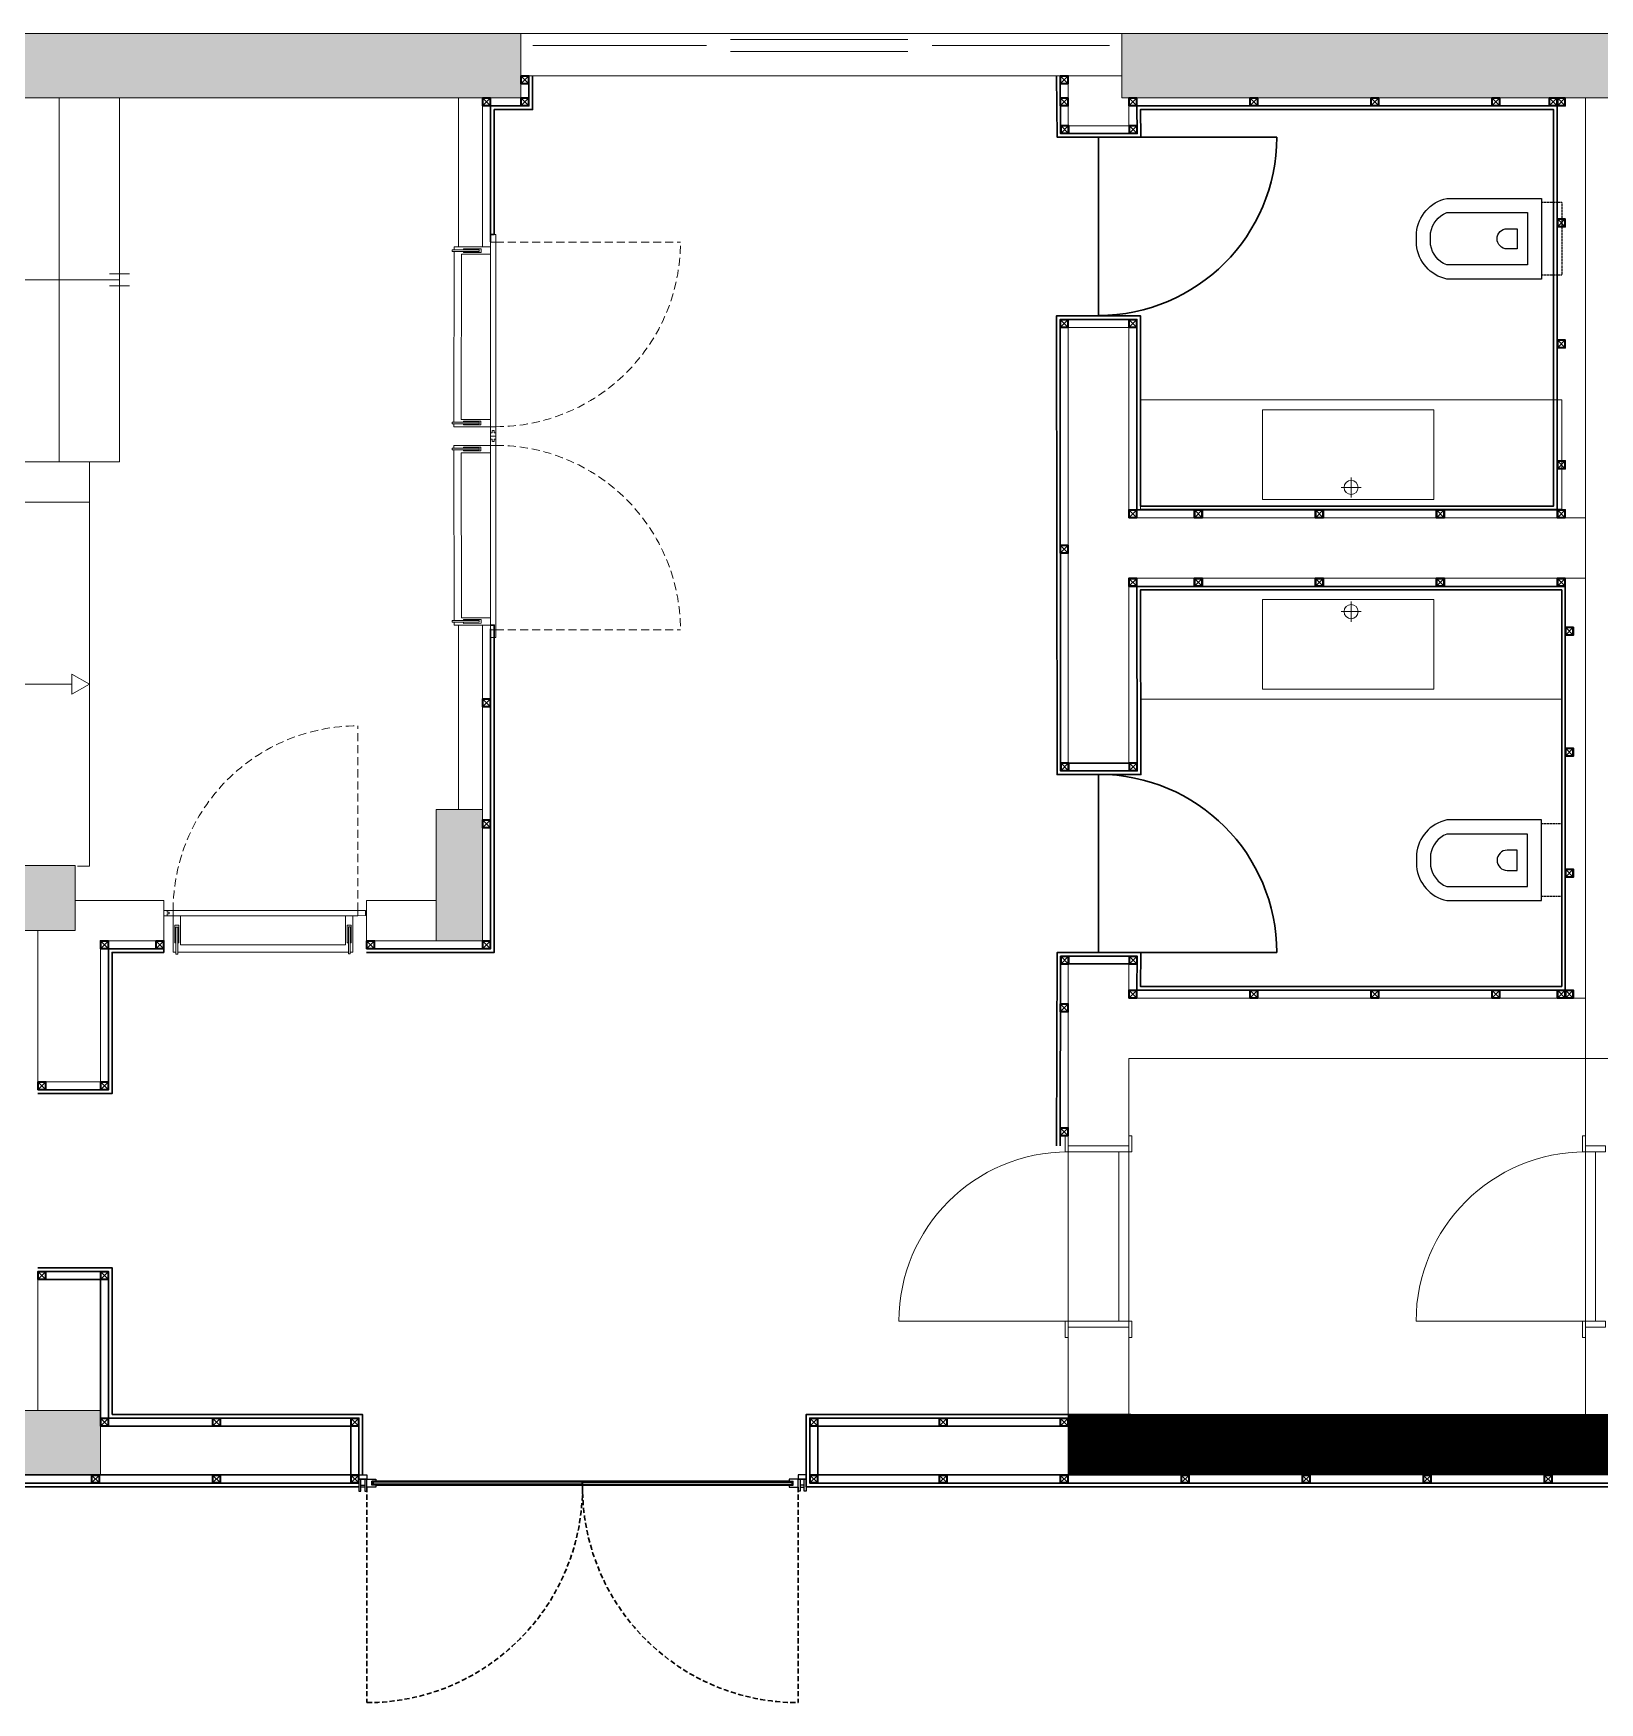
# Model space of a CAD drawing. Header units: inches. Extents: x -51836 to -42603, y 323 to 5499.
# Drawn here: x -49199 to -48422, y 2803 to 3631 of the extents above; entities that cross this region are included whole.
import ezdxf

# ---------------------------------------------------------------- set-up
doc = ezdxf.new("R2010")
doc.units = ezdxf.units.IN
doc.header["$MEASUREMENT"] = 0
doc.linetypes.add('DASHED', pattern=[0.75, 0.5, -0.25])
doc.linetypes.add('HIDDEN20', pattern=[6, 4, -2])
for name, color, linetype, lineweight in [('A-CAM', 2, 'Continuous', 20), ('A-IZ', 60, 'HIDDEN20', 18), ('CB-ESK-MU-PLAN-06-0507$0$CB-CEN-MU-PLAN-06-2305$0$pen', 4, 'Continuous', 9), ('CB-ESK-MU-PLAN-06-0507$0$CB-CEN-MU-PLAN-06-2305$0$PROFIL', 8, 'Continuous', 5), ('G3', 7, 'Continuous', 30)]:
    doc.layers.add(name, color=color, linetype=linetype, lineweight=lineweight)

# ---------------------------------------------------------------- blocks, each defined once
blk = doc.blocks.new('OOOIOPOI')
at = {"layer": 'A-IZ'}
blk.add_line((-20.73, -3.42), (-112.29, -3.43), dxfattribs=at)
blk.add_arc((-20.73, -3.42), 91.56, 89.99119, 180.00106, dxfattribs=at)
at = {"layer": 'CB-ESK-MU-PLAN-06-0507$0$CB-CEN-MU-PLAN-06-2305$0$pen'}
for p, q in [((-20.73, -3.42), (-20.77, 88.14)), ((-18.14, -3.42), (-18.14, 88.4))]:
    blk.add_line(p, q, dxfattribs=at)
at = {"layer": 'CB-ESK-MU-PLAN-06-0507$0$CB-CEN-MU-PLAN-06-2305$0$PROFIL'}
for p, q in [((-19.87, 91.13), (-20.73, 91.13)), ((-19.87, 91.13), (-19.87, 90.09)), ((-18.14, 91.13), (-19, 91.13)), ((-19, 90.09), (-19, 91.13)), ((-19.03, 90.09), (-19.9, 90.09)), ((-18.14, 88.14), (0.02, 88.14)), ((-18.14, 84.51), (-3.62, 84.51)), ((-13.39, 87.28), (-4.74, 87.28)), ((-13.39, 87.28), (-13.39, 85.38)), ((-13.39, 85.38), (-4.74, 85.38)), ((-12.52, 86.76), (0.88, 86.76)), ((-12.52, 86.76), (-12.52, 85.9)), ((-12.52, 85.9), (0.88, 85.89)), ((-4.74, 87.28), (-4.74, 86.76)), ((-4.74, 85.89), (-4.74, 85.38)), ((-3.63, 2.63), (-3.62, 84.51)), ((-0.02, 1.25), (0, 85.89)), ((0, 86.76), (0, 88.14)), ((0, 88.14), (0, 86.76)), ((0.86, 86.76), (0.86, 85.89)), ((-18.16, 2.64), (-3.63, 2.63)), ((-13.4, 1.77), (-4.75, 1.77)), ((-13.4, -0.13), (-13.4, 1.77)), ((-12.54, 0.39), (-12.54, 1.25)), ((-12.54, 1.25), (0.87, 1.25)), ((-12.54, 0.39), (0.87, 0.38)), ((-4.75, 1.25), (-4.75, 1.77)), ((-4.75, -0.13), (-4.75, 0.38)), ((0, -1), (0, 0.38)), ((0.87, 0.38), (0.87, 1.25)), ((-18.14, -3.42), (-20.73, -3.42)), ((-18.14, -7.23), (-20.73, -7.23)), ((-18.14, -7.23), (-20.73, -7.23)), ((-18.16, -1), (0, -1)), ((-13.4, -0.13), (-4.75, -0.13))]:
    blk.add_line(p, q, dxfattribs=at)
for points in [[(-18.14, 88.14), (-18.14, 92.77), (-20.76, 92.77), (-20.73, 88.14)], [(-18.14, -7.23), (-18.14, -3.42), (-20.73, -3.42), (-20.73, -7.23)]]:
    blk.add_lwpolyline(points, close=True, dxfattribs=at)
blk = doc.blocks.new('4. kat')
at = {"layer": 'A-CAM', "linetype": 'Continuous', "lineweight": 20}
h = blk.add_hatch(color=7, dxfattribs=at)
h.dxf.hatch_style = 1
h.paths.add_polyline_path([(-54085.49, 19751.21), (-54085.49, 19711.21), (-54123.49, 19711.21), (-54123.49, 19792.21), (-53975.49, 19792.21), (-53975.49, 19751.21)])
h.paths.add_polyline_path([(-54123.49, 19347.23), (-54123.49, 19379.56), (-53595.5, 19379.56), (-53595.5, 19347.23)])
h.paths.add_polyline_path([(-54123.49, 19077.21), (-54123.49, 19109.21), (-53582.99, 19109.21), (-53582.99, 19077.21)])
h.paths.add_polyline_path([(-53076.49, 19760.21), (-53076.49, 19771.21), (-53076.49, 19792.21), (-52652.49, 19792.21), (-52652.49, 19712.21), (-52691.49, 19712.21), (-52691.49, 19760.21), (-52826.49, 19760.21)])
h.paths.add_polyline_path([(-53416.49, 19342.21), (-53416.49, 19407.21), (-53393.49, 19407.21), (-53393.49, 19342.21)])
h = blk.add_hatch(color=7, dxfattribs=at)
h.dxf.hatch_style = 1
h.paths.add_polyline_path([(-53720.49, 19760.21), (-53720.49, 19792.21), (-53374.49, 19792.21), (-53374.49, 19760.21)])
at = {"layer": 'G3'}
h = blk.add_hatch(dxfattribs=at)
h.set_pattern_fill('ANSI31', color=256)
h.paths.add_polyline_path([(-52659.49, 19293.21), (-52691.49, 19293.21), (-52691.49, 19107.21), (-52846.49, 19107.21), (-53102.99, 19107.21), (-53102.99, 19077.21), (-52659.49, 19077.21)])
at = {"layer": 'A-CAM', "color": 7, "linetype": 'Continuous', "lineweight": 20}
for p, q in [((-53720.49, 19792.21), (-53374.49, 19792.21)), ((-53374.49, 19771.21), (-53374.49, 19792.21)), ((-53076.49, 19792.21), (-53374.49, 19792.21)), ((-53368.49, 19792.21), (-53282.49, 19792.21)), ((-53270.49, 19789.21), (-53182.49, 19789.21)), ((-53170.49, 19792.21), (-53082.49, 19792.21)), ((-53076.49, 19792.21), (-52652.49, 19792.21)), ((-53076.49, 19760.21), (-53076.49, 19792.21)), ((-53282.49, 19786.21), (-53368.49, 19786.21)), ((-53182.49, 19783.21), (-53270.49, 19783.21)), ((-53082.49, 19786.21), (-53170.49, 19786.21)), ((-53076.49, 19771.21), (-53374.49, 19771.21)), ((-53374.49, 19771.21), (-53374.49, 19760.21)), ((-53102.99, 19746.33), (-53102.99, 19771.21)), ((-53076.49, 19760.21), (-53076.49, 19771.21)), ((-53720.49, 19760.21), (-53374.49, 19760.21)), ((-53603.49, 19760.21), (-53603.49, 19579.71)), ((-53573.49, 19760.21), (-53573.49, 19579.71)), ((-53405.49, 19686.28), (-53405.49, 19760.21)), ((-53393.49, 19686.28), (-53393.49, 19760.21)), ((-52826.49, 19760.21), (-53076.49, 19760.21)), ((-53072.99, 19746.33), (-53072.99, 19760.21)), ((-52846.49, 19760.21), (-52846.49, 19283.71)), ((-53102.99, 19746.33), (-53102.99, 19747.08)), ((-53102.99, 19746.33), (-53102.99, 19747.08)), ((-53072.99, 19746.33), (-53102.99, 19746.33)), ((-53072.99, 19747.08), (-53072.99, 19746.33)), ((-53393.49, 19686.28), (-53405.49, 19686.28)), ((-53578.49, 19672.96), (-53568.49, 19672.96)), ((-53573.49, 19669.96), (-54019.49, 19669.96)), ((-53578.49, 19666.96), (-53568.49, 19666.96)), ((-53102.99, 19430.18), (-53102.99, 19646.33)), ((-53102.99, 19646.33), (-53072.99, 19646.33)), ((-53072.99, 19551.96), (-53072.99, 19646.33)), ((-53573.49, 19579.71), (-53933.49, 19579.71)), ((-53588.49, 19579.71), (-53588.49, 19379.21)), ((-53588.49, 19559.71), (-53948.49, 19559.71)), ((-52846.49, 19551.96), (-53072.99, 19551.96)), ((-52846.49, 19521.96), (-53072.99, 19521.96)), ((-53072.99, 19430.18), (-53072.99, 19521.96)), ((-53393.49, 19498.74), (-53405.49, 19498.74)), ((-53405.49, 19498.74), (-53405.49, 19407.21)), ((-53393.49, 19498.74), (-53393.49, 19407.21)), ((-53588.49, 19469.46), (-53597.15, 19474.46)), ((-53597.15, 19464.46), (-53597.15, 19474.46)), ((-54019.49, 19469.46), (-53597.15, 19469.46)), ((-53588.49, 19469.46), (-53597.15, 19464.46)), ((-53416.49, 19342.21), (-53416.49, 19407.21)), ((-53416.49, 19407.21), (-53393.49, 19407.21)), ((-53393.49, 19342.21), (-53393.49, 19407.21)), ((-54123.49, 19379.56), (-53595.5, 19379.56)), ((-53595.5, 19379.56), (-53595.5, 19347.23)), ((-53588.49, 19379.21), (-53594.38, 19379.21)), ((-53551.49, 19362.21), (-53595.49, 19362.21)), ((-53551.49, 19342.21), (-53551.49, 19362.21)), ((-53416.49, 19362.21), (-53450.99, 19362.21)), ((-53450.99, 19342.21), (-53450.99, 19362.21)), ((-53595.5, 19347.23), (-54123.49, 19347.23)), ((-53613.99, 19272.21), (-53613.99, 19347.21)), ((-53582.99, 19272.21), (-53582.99, 19342.21)), ((-53582.99, 19342.21), (-53551.49, 19342.21)), ((-53450.99, 19342.21), (-53416.49, 19342.21)), ((-53416.49, 19342.21), (-53393.49, 19342.21)), ((-53102.99, 19240.46), (-53102.99, 19330.68)), ((-53102.99, 19325.68), (-53102.99, 19330.68)), ((-53102.99, 19325.68), (-53102.99, 19330.68)), ((-53102.99, 19330.68), (-53102.99, 19330.68)), ((-53102.99, 19325.68), (-53102.99, 19325.68)), ((-53072.99, 19313.71), (-53072.99, 19330.68)), ((-53072.99, 19325.68), (-53072.99, 19330.68)), ((-53102.99, 19156.21), (-53102.99, 19313.71)), ((-52846.49, 19313.71), (-53072.99, 19313.71)), ((-52846.49, 19283.71), (-53072.99, 19283.71)), ((-53072.99, 19156.21), (-53072.99, 19283.71)), ((-52846.49, 19283.71), (-52826.49, 19283.71)), ((-52846.49, 19240.46), (-52846.49, 19283.71)), ((-53582.99, 19272.21), (-53613.99, 19272.21)), ((-53102.99, 19153.46), (-53102.99, 19237.46)), ((-53077.99, 19153.46), (-53077.99, 19237.46)), ((-52846.49, 19153.46), (-52846.49, 19237.46)), ((-52841.49, 19153.46), (-52841.49, 19237.46)), ((-53582.99, 19174.21), (-53613.99, 19174.21)), ((-53613.99, 19174.21), (-53613.99, 19109.21)), ((-53582.99, 19077.21), (-53582.99, 19174.21)), ((-53102.99, 19153.46), (-53186.99, 19153.46)), ((-53102.99, 19107.21), (-53102.99, 19156.21)), ((-53102.99, 19153.46), (-53102.99, 19145.46)), ((-53072.99, 19107.21), (-53072.99, 19156.21)), ((-52846.49, 19153.46), (-52930.49, 19153.46)), ((-52846.49, 19153.46), (-52846.49, 19145.46)), ((-52846.49, 19107.21), (-52846.49, 19150.46)), ((-54123.49, 19109.21), (-53582.99, 19109.21)), ((-53582.99, 19109.21), (-53582.99, 19077.21)), ((-52846.49, 19107.21), (-53102.99, 19107.21)), ((-53102.99, 19107.21), (-53102.99, 19077.21)), ((-52691.49, 19107.21), (-52846.49, 19107.21)), ((-54123.49, 19077.21), (-53582.99, 19077.21))]:
    blk.add_line(p, q, dxfattribs=at)
for points in [[(-53405.49, 19686.28), (-53393.49, 19686.28), (-53393.49, 19760.21), (-53405.49, 19760.21)], [(-53405.49, 19498.74), (-53393.49, 19498.74), (-53393.49, 19407.21), (-53405.49, 19407.21)], [(-53104.49, 19245.46), (-53104.49, 19237.46), (-53102.99, 19237.46), (-53102.99, 19245.46)], [(-53102.99, 19240.46), (-53102.99, 19237.46), (-53072.99, 19237.46), (-53072.99, 19240.46)], [(-53072.99, 19245.46), (-53072.99, 19237.46), (-53071.49, 19237.46), (-53071.49, 19245.46)], [(-52847.99, 19245.46), (-52847.99, 19237.46), (-52846.49, 19237.46), (-52846.49, 19245.46)], [(-52846.49, 19240.46), (-52846.49, 19237.46), (-52836.49, 19237.46), (-52836.49, 19240.46)], [(-53104.49, 19145.46), (-53104.49, 19153.46), (-53102.99, 19153.46), (-53102.99, 19145.46)], [(-53102.99, 19153.46), (-53102.99, 19150.46), (-53072.99, 19150.46), (-53072.99, 19153.46)], [(-53102.99, 19150.46), (-53102.99, 19153.46), (-53072.99, 19153.46), (-53072.99, 19150.46)], [(-53072.99, 19145.46), (-53072.99, 19153.46), (-53071.49, 19153.46), (-53071.49, 19145.46)], [(-52847.99, 19145.46), (-52847.99, 19153.46), (-52846.49, 19153.46), (-52846.49, 19145.46)], [(-52846.49, 19153.46), (-52846.49, 19150.46), (-52836.49, 19150.46), (-52836.49, 19153.46)], [(-52846.49, 19150.46), (-52846.49, 19153.46), (-52836.49, 19153.46), (-52836.49, 19150.46)]]:
    blk.add_lwpolyline(points, close=True, dxfattribs=at)
for points in [[(-53102.99, 19077.21), (-52659.49, 19077.21), (-52659.49, 19293.21)], [(-53582.99, 19272.21), (-53582.99, 19285.21)], [(-53582.99, 19161.21), (-53582.99, 19174.21)]]:
    blk.add_lwpolyline(points, dxfattribs=at)
for centre in [(-53102.99, 19153.46), (-52846.49, 19153.46)]:
    blk.add_arc(centre, 84, 90.00001, 179.99999, dxfattribs=at)
at = {"layer": 'G3'}
for points in [[(-53102.99, 19430.18), (-53072.99, 19430.18)], [(-53102.99, 19330.68), (-53072.99, 19330.68)]]:
    blk.add_lwpolyline(points, dxfattribs=at)
at = {"layer": 'A-CAM', "color": 7, "linetype": 'Continuous', "lineweight": 20, "rotation": 179.9846564402323}
blk.add_blockref('OOOIOPOI', (-53407.63, 19685.28), dxfattribs=at)
at = {"layer": 'A-CAM', "color": 7, "linetype": 'Continuous', "lineweight": 20, "xscale": -1}
for p, rotation in [((-53407.63, 19499.73), 0.0153435597676932), ((-53458.78, 19336.47), 90.01534355976767)]:
    blk.add_blockref('OOOIOPOI', p, dxfattribs=dict(at, rotation=rotation))

msp = doc.modelspace()

# ---------------------------------------------------------------- linework, layer by layer
at = {"linetype": 'DASHED'}
for p, q in [((-48441.29, 3547.26), (-48451.29, 3547.26)), ((-48441.29, 3547.26), (-48441.29, 3511.26)), ((-48441.29, 3511.26), (-48451.29, 3511.26)), ((-48441.29, 3239.01), (-48451.29, 3239.01)), ((-48441.29, 3203.01), (-48441.29, 3239.01)), ((-48441.29, 3203.01), (-48451.29, 3203.01))]:
    msp.add_line(p, q, dxfattribs=at)
at = {"color": 145}
for p, q in [((-49029.36, 2913.07), (-49031.36, 2913.07)), ((-49031.36, 2911.07), (-49031.36, 2913.07)), ((-49029.36, 2911.07), (-49031.36, 2911.07)), ((-49031.21, 2912.92), (-49029.36, 2912.92)), ((-49031.21, 2911.22), (-49031.21, 2912.92)), ((-49031.21, 2911.22), (-49029.36, 2911.22)), ((-49029.36, 2912.92), (-49029.36, 2913.07)), ((-49029.36, 2911.22), (-49029.36, 2911.07)), ((-48824.42, 2912.92), (-48824.42, 2913.07)), ((-48824.42, 2913.07), (-48822.42, 2913.07)), ((-48824.42, 2912.92), (-48824.42, 2913.07)), ((-48824.42, 2913.07), (-48822.42, 2913.07)), ((-48822.57, 2912.92), (-48824.42, 2912.92)), ((-48822.57, 2912.92), (-48824.42, 2912.92)), ((-48822.57, 2911.22), (-48824.42, 2911.22)), ((-48824.42, 2911.22), (-48824.42, 2911.07)), ((-48822.57, 2911.22), (-48824.42, 2911.22)), ((-48824.42, 2911.22), (-48824.42, 2911.07)), ((-48824.42, 2911.07), (-48822.42, 2911.07)), ((-48824.42, 2911.07), (-48822.42, 2911.07)), ((-48822.57, 2911.22), (-48822.57, 2912.92)), ((-48822.57, 2911.22), (-48822.57, 2912.92)), ((-48822.42, 2911.07), (-48822.42, 2913.07)), ((-48822.42, 2911.07), (-48822.42, 2913.07))]:
    msp.add_line(p, q, dxfattribs=at)
at = {"color": 4}
for p, q in [((-48927.04, 2912.57), (-49030.75, 2912.57)), ((-49030.75, 2912.57), (-49030.75, 2911.57)), ((-48927.04, 2911.57), (-49030.75, 2911.57)), ((-48926.74, 2912.57), (-48823.03, 2912.57)), ((-48926.74, 2911.57), (-48823.03, 2911.57)), ((-48823.03, 2912.57), (-48823.03, 2911.57)), ((-48823.03, 2912.57), (-48823.03, 2911.57))]:
    msp.add_line(p, q, dxfattribs=at)
for p, q in [((-48928.89, 2912.92), (-48928.89, 2913.07)), ((-48928.89, 2913.07), (-48926.89, 2913.07)), ((-48927.04, 2912.92), (-48928.89, 2912.92)), ((-48927.04, 2911.22), (-48928.89, 2911.22)), ((-48928.89, 2911.22), (-48928.89, 2911.07)), ((-48928.89, 2911.07), (-48926.89, 2911.07)), ((-48927.04, 2911.22), (-48927.04, 2912.92)), ((-48926.89, 2911.07), (-48926.89, 2913.07)), ((-48924.89, 2913.07), (-48926.89, 2913.07)), ((-48926.89, 2911.07), (-48926.89, 2913.07)), ((-48924.89, 2911.07), (-48926.89, 2911.07)), ((-48926.74, 2912.92), (-48924.89, 2912.92)), ((-48926.74, 2911.22), (-48926.74, 2912.92)), ((-48926.74, 2911.22), (-48924.89, 2911.22)), ((-48924.89, 2912.92), (-48924.89, 2913.07)), ((-48924.89, 2911.22), (-48924.89, 2911.07))]:
    msp.add_line(p, q)
for points in [[(-48498.29, 3549.26), (-48451.29, 3549.26), (-48451.29, 3509.26), (-48498.29, 3509.26, -0.328971), (-48513.29, 3526.26), (-48513.29, 3532.26, -0.328971)], [(-48498.29, 3542.26), (-48458.29, 3542.26), (-48458.29, 3516.26), (-48498.29, 3516.26, -0.267801), (-48506.29, 3526.26), (-48506.29, 3532.26, -0.267801)], [(-48463.35, 3524.26), (-48468.35, 3524.26, -0.414214), (-48473.35, 3529.26), (-48473.35, 3529.26, -0.414214), (-48468.35, 3534.26), (-48463.35, 3534.26)], [(-48498.29, 3201.01), (-48451.29, 3201.01), (-48451.29, 3241.01), (-48498.29, 3241.01, 0.328971), (-48513.29, 3224.01), (-48513.29, 3218.01, 0.328971)], [(-48498.29, 3208.01), (-48458.29, 3208.01), (-48458.29, 3234.01), (-48498.29, 3234.01, 0.267801), (-48506.29, 3224.01), (-48506.29, 3218.01, 0.267801)], [(-48463.35, 3226.01), (-48468.35, 3226.01, 0.414214), (-48473.35, 3221.01), (-48473.35, 3221.01, 0.414214), (-48468.35, 3216.01), (-48463.35, 3216.01)]]:
    msp.add_lwpolyline(points, format="xyb", close=True)
at = {"color": 145}
for points in [[(-49037.79, 2916.13), (-49033.79, 2916.13)], [(-48815.99, 2916.13), (-48819.99, 2916.13)], [(-49037.79, 2914.13), (-49037.79, 2908.13), (-49036.79, 2908.13), (-49036.79, 2914.13), (-49037.79, 2914.13)], [(-49037.79, 2914.13), (-49033.79, 2914.13)], [(-49036.79, 2911.13), (-49034.79, 2911.13), (-49034.79, 2910.13), (-49036.79, 2910.13)], [(-49034.79, 2914.13), (-49034.79, 2908.13), (-49033.79, 2908.13), (-49033.79, 2914.13), (-49034.79, 2914.13)], [(-49029.36, 2911.22), (-49029.36, 2910.13), (-49033.79, 2910.13), (-49033.79, 2914.13), (-49029.36, 2914.13), (-49029.36, 2912.92)], [(-48824.42, 2911.22), (-48824.42, 2910.13), (-48819.99, 2910.13), (-48819.99, 2914.13), (-48824.42, 2914.13), (-48824.42, 2912.92)], [(-48818.99, 2914.13), (-48818.99, 2908.13), (-48819.99, 2908.13), (-48819.99, 2914.13), (-48818.99, 2914.13)], [(-48815.99, 2914.13), (-48819.99, 2914.13)], [(-48816.99, 2911.13), (-48818.99, 2911.13), (-48818.99, 2910.13), (-48816.99, 2910.13)], [(-48815.99, 2914.13), (-48815.99, 2908.13), (-48816.99, 2908.13), (-48816.99, 2914.13), (-48815.99, 2914.13)]]:
    msp.add_lwpolyline(points, dxfattribs=at)
for points in [[(-49037.79, 2916.13), (-49033.79, 2916.13), (-49033.79, 2914.13), (-49037.79, 2914.13)], [(-48815.99, 2916.13), (-48819.99, 2916.13), (-48819.99, 2914.13), (-48815.99, 2914.13)]]:
    msp.add_lwpolyline(points, close=True, dxfattribs=at)
at = {"layer": 'A-CAM', "color": 7, "linetype": 'Continuous', "lineweight": 20}
for points in [[(-48650.19, 3395.18), (-48441.29, 3395.18), (-48441.29, 3449.31), (-48650.19, 3449.31)], [(-48589.74, 3444.43), (-48504.74, 3444.43), (-48504.74, 3399.93), (-48589.74, 3399.93)], [(-48650.19, 3355.08), (-48441.29, 3355.08), (-48441.29, 3300.96), (-48650.19, 3300.96)], [(-48589.74, 3305.83), (-48504.74, 3305.83), (-48504.74, 3350.33), (-48589.74, 3350.33)]]:
    msp.add_lwpolyline(points, close=True, dxfattribs=at)
for points in [[(-48540.74, 3405.93), (-48550.74, 3405.93)], [(-48545.74, 3400.93), (-48545.74, 3410.93)], [(-48545.74, 3349.33), (-48545.74, 3339.33)], [(-48540.74, 3344.33), (-48550.74, 3344.33)]]:
    msp.add_lwpolyline(points, dxfattribs=at)
for centre in [(-48545.74, 3405.93), (-48545.74, 3344.33)]:
    msp.add_circle(centre, 3.5, dxfattribs=at)
at = {"layer": 'G3', "color": 252}
for points in [[(-48972.49, 3527.67), (-48972.49, 3527.67), (-48972.49, 3595.13), (-48953.49, 3595.13), (-48953.49, 3610.13)], [(-48689.99, 3610.13), (-48689.79, 3581.46), (-48670.79, 3581.46)], [(-48670.79, 3581.46), (-48651.79, 3581.46), (-48651.99, 3595.13), (-48443.49, 3595.13), (-48443.49, 3394.88), (-48651.99, 3394.88), (-48651.99, 3489.26), (-48670.99, 3489.26)], [(-48670.99, 3489.26), (-48689.99, 3489.26), (-48689.79, 3265.31), (-48670.79, 3265.31)], [(-48670.79, 3173.41), (-48651.79, 3173.41), (-48651.99, 3156.63), (-48439.49, 3156.63), (-48439.49, 3356.88), (-48651.99, 3356.88), (-48651.79, 3265.31), (-48670.79, 3265.31)], [(-49033.99, 3177.13), (-48972.49, 3177.13), (-48972.47, 3335.87), (-48972.47, 3335.87)], [(-49134.49, 3181.13), (-49134.49, 3175.33)], [(-49196.99, 3107.13), (-49161.99, 3107.13), (-49161.99, 3177.13), (-49134.49, 3177.13)], [(-48670.79, 3173.41), (-48689.79, 3173.41), (-48689.99, 3079.38)], [(-49196.99, 3017.13), (-49161.99, 3017.13), (-49161.99, 2944.33)], [(-49196.99, 3013.13), (-49165.99, 3013.13), (-49165.99, 2946.13)], [(-49714.49, 2912.13), (-49714.49, 2912.13), (-49037.79, 2912.13), (-49037.79, 2944.33), (-49165.99, 2944.33)], [(-49165.99, 2946.13), (-49165.99, 2940.33)], [(-49041.79, 2916.13), (-49041.79, 2940.33), (-49161.99, 2940.33)], [(-48178.49, 2912.13), (-48178.49, 2912.13), (-48814.19, 2912.13), (-48814.19, 2944.33), (-48654.99, 2944.33)], [(-48629.99, 2916.13), (-48810.19, 2916.13), (-48810.19, 2940.33), (-48687.49, 2940.33)], [(-49706.49, 2916.13), (-49041.79, 2916.13)]]:
    msp.add_lwpolyline(points, dxfattribs=at)
at = {"layer": 'G3', "color": 145}
for points in [[(-48972.49, 3531.44), (-48970.69, 3531.44), (-48970.69, 3593.33), (-48951.69, 3593.33), (-48951.69, 3610.13)], [(-48691.79, 3610.13), (-48691.59, 3579.66), (-48670.79, 3579.66)], [(-48670.79, 3579.66), (-48649.99, 3579.66), (-48650.19, 3593.33), (-48445.29, 3593.33), (-48445.29, 3396.68), (-48650.19, 3396.68), (-48650.19, 3491.06), (-48670.99, 3491.06)], [(-48670.99, 3491.06), (-48691.79, 3491.06), (-48691.59, 3263.51), (-48670.79, 3263.51)], [(-48670.79, 3175.21), (-48649.99, 3175.21), (-48650.19, 3158.43), (-48441.29, 3158.43), (-48441.29, 3355.08), (-48650.19, 3355.08), (-48649.99, 3263.51), (-48670.79, 3263.51)], [(-49033.99, 3175.33), (-48970.69, 3175.33), (-48970.67, 3337.67), (-48972.47, 3337.67)], [(-49196.99, 3105.33), (-49160.19, 3105.33), (-49160.19, 3175.33), (-49134.49, 3175.33)], [(-48670.79, 3175.21), (-48691.59, 3175.21), (-48691.79, 3079.38)], [(-49716.29, 3052.13), (-49716.29, 2910.33), (-49037.79, 2910.33)], [(-49196.99, 3018.93), (-49160.19, 3018.93), (-49160.19, 2946.13)], [(-49035.99, 2916.13), (-49035.99, 2946.13), (-49160.19, 2946.13)], [(-48242.49, 2917.93), (-48176.69, 2917.93), (-48176.69, 2910.33), (-48815.99, 2910.33), (-48815.99, 2946.13), (-48654.99, 2946.13)]]:
    msp.add_lwpolyline(points, dxfattribs=at)
at = {"layer": 'G3', "color": 1}
for points in [[(-48957.49, 3606.13), (-48953.49, 3606.13), (-48953.49, 3610.13), (-48957.49, 3610.13), (-48957.49, 3606.13)], [(-48957.29, 3609.93), (-48953.69, 3606.33)], [(-48957.29, 3606.33), (-48953.69, 3609.93)], [(-48689.99, 3606.13), (-48685.99, 3606.13), (-48685.99, 3610.13), (-48689.99, 3610.13), (-48689.99, 3606.13)], [(-48689.79, 3609.93), (-48686.19, 3606.33)], [(-48689.79, 3606.33), (-48686.19, 3609.93)], [(-48976.49, 3595.13), (-48972.49, 3595.13), (-48972.49, 3599.13), (-48976.49, 3599.13), (-48976.49, 3595.13)], [(-48976.29, 3598.93), (-48972.69, 3595.33)], [(-48976.29, 3595.33), (-48972.69, 3598.93)], [(-48957.49, 3595.13), (-48953.49, 3595.13), (-48953.49, 3599.13), (-48957.49, 3599.13), (-48957.49, 3595.13)], [(-48957.29, 3598.93), (-48953.69, 3595.33)], [(-48957.29, 3595.33), (-48953.69, 3598.93)], [(-48689.99, 3595.13), (-48685.99, 3595.13), (-48685.99, 3599.13), (-48689.99, 3599.13), (-48689.99, 3595.13)], [(-48689.79, 3598.93), (-48686.19, 3595.33)], [(-48689.79, 3595.33), (-48686.19, 3598.93)], [(-48655.99, 3595.13), (-48651.99, 3595.13), (-48651.99, 3599.13), (-48655.99, 3599.13), (-48655.99, 3595.13)], [(-48655.79, 3598.93), (-48652.19, 3595.33)], [(-48655.79, 3595.33), (-48652.19, 3598.93)], [(-48595.99, 3595.13), (-48591.99, 3595.13), (-48591.99, 3599.13), (-48595.99, 3599.13), (-48595.99, 3595.13)], [(-48595.79, 3598.93), (-48592.19, 3595.33)], [(-48595.79, 3595.33), (-48592.19, 3598.93)], [(-48535.99, 3595.13), (-48531.99, 3595.13), (-48531.99, 3599.13), (-48535.99, 3599.13), (-48535.99, 3595.13)], [(-48535.79, 3598.93), (-48532.19, 3595.33)], [(-48535.79, 3595.33), (-48532.19, 3598.93)], [(-48475.99, 3595.13), (-48471.99, 3595.13), (-48471.99, 3599.13), (-48475.99, 3599.13), (-48475.99, 3595.13)], [(-48475.79, 3598.93), (-48472.19, 3595.33)], [(-48475.79, 3595.33), (-48472.19, 3598.93)], [(-48447.49, 3595.13), (-48443.49, 3595.13), (-48443.49, 3599.13), (-48447.49, 3599.13), (-48447.49, 3595.13)], [(-48447.29, 3598.93), (-48443.69, 3595.33)], [(-48447.29, 3595.33), (-48443.69, 3598.93)], [(-48443.49, 3595.13), (-48439.49, 3595.13), (-48439.49, 3599.13), (-48443.49, 3599.13), (-48443.49, 3595.13)], [(-48443.29, 3598.93), (-48439.69, 3595.33)], [(-48443.29, 3595.33), (-48439.69, 3598.93)], [(-48689.79, 3581.46), (-48685.79, 3581.46), (-48685.79, 3585.46), (-48689.79, 3585.46), (-48689.79, 3581.46)], [(-48689.59, 3585.26), (-48685.99, 3581.66)], [(-48689.59, 3581.66), (-48685.99, 3585.26)], [(-48655.79, 3581.46), (-48651.79, 3581.46), (-48651.79, 3585.46), (-48655.79, 3585.46), (-48655.79, 3581.46)], [(-48655.59, 3585.26), (-48651.99, 3581.66)], [(-48655.59, 3581.66), (-48651.99, 3585.26)], [(-48443.49, 3535.13), (-48439.49, 3535.13), (-48439.49, 3539.13), (-48443.49, 3539.13), (-48443.49, 3535.13)], [(-48443.29, 3538.93), (-48439.69, 3535.33)], [(-48443.29, 3535.33), (-48439.69, 3538.93)], [(-48689.99, 3485.26), (-48685.99, 3485.26), (-48685.99, 3489.26), (-48689.99, 3489.26), (-48689.99, 3485.26)], [(-48689.79, 3489.06), (-48686.19, 3485.46)], [(-48689.79, 3485.46), (-48686.19, 3489.06)], [(-48655.99, 3485.26), (-48651.99, 3485.26), (-48651.99, 3489.26), (-48655.99, 3489.26), (-48655.99, 3485.26)], [(-48655.79, 3489.06), (-48652.19, 3485.46)], [(-48655.79, 3485.46), (-48652.19, 3489.06)], [(-48443.49, 3475.13), (-48439.49, 3475.13), (-48439.49, 3479.13), (-48443.49, 3479.13), (-48443.49, 3475.13)], [(-48443.29, 3478.93), (-48439.69, 3475.33)], [(-48443.29, 3475.33), (-48439.69, 3478.93)], [(-48443.49, 3415.13), (-48439.49, 3415.13), (-48439.49, 3419.13), (-48443.49, 3419.13), (-48443.49, 3415.13)], [(-48443.29, 3418.93), (-48439.69, 3415.33)], [(-48443.29, 3415.33), (-48439.69, 3418.93)], [(-48655.99, 3390.88), (-48651.99, 3390.88), (-48651.99, 3394.88), (-48655.99, 3394.88), (-48655.99, 3390.88)], [(-48655.79, 3394.68), (-48652.19, 3391.08)], [(-48655.79, 3391.08), (-48652.19, 3394.68)], [(-48623.49, 3390.88), (-48619.49, 3390.88), (-48619.49, 3394.88), (-48623.49, 3394.88), (-48623.49, 3390.88)], [(-48623.29, 3394.68), (-48619.69, 3391.08)], [(-48623.29, 3391.08), (-48619.69, 3394.68)], [(-48563.49, 3390.88), (-48559.49, 3390.88), (-48559.49, 3394.88), (-48563.49, 3394.88), (-48563.49, 3390.88)], [(-48563.29, 3394.68), (-48559.69, 3391.08)], [(-48563.29, 3391.08), (-48559.69, 3394.68)], [(-48503.49, 3390.88), (-48499.49, 3390.88), (-48499.49, 3394.88), (-48503.49, 3394.88), (-48503.49, 3390.88)], [(-48503.29, 3394.68), (-48499.69, 3391.08)], [(-48503.29, 3391.08), (-48499.69, 3394.68)], [(-48443.49, 3390.88), (-48439.49, 3390.88), (-48439.49, 3394.88), (-48443.49, 3394.88), (-48443.49, 3390.88)], [(-48443.29, 3394.68), (-48439.69, 3391.08)], [(-48443.29, 3391.08), (-48439.69, 3394.68)], [(-48689.99, 3373.26), (-48685.99, 3373.26), (-48685.99, 3377.26), (-48689.99, 3377.26), (-48689.99, 3373.26)], [(-48689.79, 3377.06), (-48686.19, 3373.46)], [(-48689.79, 3373.46), (-48686.19, 3377.06)], [(-48655.99, 3356.88), (-48651.99, 3356.88), (-48651.99, 3360.88), (-48655.99, 3360.88), (-48655.99, 3356.88)], [(-48655.79, 3360.68), (-48652.19, 3357.08)], [(-48655.79, 3357.08), (-48652.19, 3360.68)], [(-48623.49, 3356.88), (-48619.49, 3356.88), (-48619.49, 3360.88), (-48623.49, 3360.88), (-48623.49, 3356.88)], [(-48623.29, 3360.68), (-48619.69, 3357.08)], [(-48623.29, 3357.08), (-48619.69, 3360.68)], [(-48563.49, 3356.88), (-48559.49, 3356.88), (-48559.49, 3360.88), (-48563.49, 3360.88), (-48563.49, 3356.88)], [(-48563.29, 3360.68), (-48559.69, 3357.08)], [(-48563.29, 3357.08), (-48559.69, 3360.68)], [(-48503.49, 3356.88), (-48499.49, 3356.88), (-48499.49, 3360.88), (-48503.49, 3360.88), (-48503.49, 3356.88)], [(-48503.29, 3360.68), (-48499.69, 3357.08)], [(-48503.29, 3357.08), (-48499.69, 3360.68)], [(-48443.49, 3356.88), (-48439.49, 3356.88), (-48439.49, 3360.88), (-48443.49, 3360.88), (-48443.49, 3356.88)], [(-48443.29, 3360.68), (-48439.69, 3357.08)], [(-48443.29, 3357.08), (-48439.69, 3360.68)], [(-48439.49, 3332.63), (-48435.49, 3332.63), (-48435.49, 3336.63), (-48439.49, 3336.63), (-48439.49, 3332.63)], [(-48439.29, 3336.43), (-48435.69, 3332.83)], [(-48439.29, 3332.83), (-48435.69, 3336.43)], [(-48976.49, 3297.13), (-48972.49, 3297.13), (-48972.49, 3301.13), (-48976.49, 3301.13), (-48976.49, 3297.13)], [(-48976.29, 3300.93), (-48972.69, 3297.33)], [(-48976.29, 3297.33), (-48972.69, 3300.93)], [(-48439.49, 3272.63), (-48435.49, 3272.63), (-48435.49, 3276.63), (-48439.49, 3276.63), (-48439.49, 3272.63)], [(-48439.29, 3276.43), (-48435.69, 3272.83)], [(-48439.29, 3272.83), (-48435.69, 3276.43)], [(-48689.79, 3265.31), (-48685.79, 3265.31), (-48685.79, 3269.31), (-48689.79, 3269.31), (-48689.79, 3265.31)], [(-48689.59, 3269.11), (-48685.99, 3265.51)], [(-48689.59, 3265.51), (-48685.99, 3269.11)], [(-48655.79, 3265.31), (-48651.79, 3265.31), (-48651.79, 3269.31), (-48655.79, 3269.31), (-48655.79, 3265.31)], [(-48655.59, 3269.11), (-48651.99, 3265.51)], [(-48655.59, 3265.51), (-48651.99, 3269.11)], [(-48976.49, 3237.13), (-48972.49, 3237.13), (-48972.49, 3241.13), (-48976.49, 3241.13), (-48976.49, 3237.13)], [(-48976.29, 3240.93), (-48972.69, 3237.33)], [(-48976.29, 3237.33), (-48972.69, 3240.93)], [(-48439.49, 3212.63), (-48435.49, 3212.63), (-48435.49, 3216.63), (-48439.49, 3216.63), (-48439.49, 3212.63)], [(-48439.29, 3216.43), (-48435.69, 3212.83)], [(-48439.29, 3212.83), (-48435.69, 3216.43)], [(-49165.99, 3177.13), (-49161.99, 3177.13), (-49161.99, 3181.13), (-49165.99, 3181.13), (-49165.99, 3177.13)], [(-49165.79, 3180.93), (-49162.19, 3177.33)], [(-49165.79, 3177.33), (-49162.19, 3180.93)], [(-49138.49, 3177.13), (-49134.49, 3177.13), (-49134.49, 3181.13), (-49138.49, 3181.13), (-49138.49, 3177.13)], [(-49138.29, 3180.93), (-49134.69, 3177.33)], [(-49138.29, 3177.33), (-49134.69, 3180.93)], [(-49033.99, 3177.13), (-49029.99, 3177.13), (-49029.99, 3181.13), (-49033.99, 3181.13), (-49033.99, 3177.13)], [(-49033.79, 3180.93), (-49030.19, 3177.33)], [(-49033.79, 3177.33), (-49030.19, 3180.93)], [(-48976.49, 3177.13), (-48972.49, 3177.13), (-48972.49, 3181.13), (-48976.49, 3181.13), (-48976.49, 3177.13)], [(-48976.29, 3180.93), (-48972.69, 3177.33)], [(-48976.29, 3177.33), (-48972.69, 3180.93)], [(-48689.79, 3169.41), (-48685.79, 3169.41), (-48685.79, 3173.41), (-48689.79, 3173.41), (-48689.79, 3169.41)], [(-48689.59, 3173.21), (-48685.99, 3169.61)], [(-48689.59, 3169.61), (-48685.99, 3173.21)], [(-48655.79, 3169.41), (-48651.79, 3169.41), (-48651.79, 3173.41), (-48655.79, 3173.41), (-48655.79, 3169.41)], [(-48655.59, 3173.21), (-48651.99, 3169.61)], [(-48655.59, 3169.61), (-48651.99, 3173.21)], [(-48655.99, 3152.63), (-48651.99, 3152.63), (-48651.99, 3156.63), (-48655.99, 3156.63), (-48655.99, 3152.63)], [(-48655.79, 3156.43), (-48652.19, 3152.83)], [(-48655.79, 3152.83), (-48652.19, 3156.43)], [(-48595.99, 3152.63), (-48591.99, 3152.63), (-48591.99, 3156.63), (-48595.99, 3156.63), (-48595.99, 3152.63)], [(-48595.79, 3156.43), (-48592.19, 3152.83)], [(-48595.79, 3152.83), (-48592.19, 3156.43)], [(-48535.99, 3152.63), (-48531.99, 3152.63), (-48531.99, 3156.63), (-48535.99, 3156.63), (-48535.99, 3152.63)], [(-48535.79, 3156.43), (-48532.19, 3152.83)], [(-48535.79, 3152.83), (-48532.19, 3156.43)], [(-48475.99, 3152.63), (-48471.99, 3152.63), (-48471.99, 3156.63), (-48475.99, 3156.63), (-48475.99, 3152.63)], [(-48475.79, 3156.43), (-48472.19, 3152.83)], [(-48475.79, 3152.83), (-48472.19, 3156.43)], [(-48443.49, 3152.63), (-48439.49, 3152.63), (-48439.49, 3156.63), (-48443.49, 3156.63), (-48443.49, 3152.63)], [(-48443.29, 3156.43), (-48439.69, 3152.83)], [(-48443.29, 3152.83), (-48439.69, 3156.43)], [(-48439.49, 3152.63), (-48435.49, 3152.63), (-48435.49, 3156.63), (-48439.49, 3156.63), (-48439.49, 3152.63)], [(-48439.29, 3156.43), (-48435.69, 3152.83)], [(-48439.29, 3152.83), (-48435.69, 3156.43)], [(-48689.99, 3145.82), (-48685.99, 3145.82), (-48685.99, 3149.82), (-48689.99, 3149.82), (-48689.99, 3145.82)], [(-48689.79, 3149.62), (-48686.19, 3146.02)], [(-48689.79, 3146.02), (-48686.19, 3149.62)], [(-49196.99, 3107.13), (-49192.99, 3107.13), (-49192.99, 3111.13), (-49196.99, 3111.13), (-49196.99, 3107.13)], [(-49196.79, 3110.93), (-49193.19, 3107.33)], [(-49196.79, 3107.33), (-49193.19, 3110.93)], [(-49165.99, 3107.13), (-49161.99, 3107.13), (-49161.99, 3111.13), (-49165.99, 3111.13), (-49165.99, 3107.13)], [(-49165.79, 3110.93), (-49162.19, 3107.33)], [(-49165.79, 3107.33), (-49162.19, 3110.93)], [(-48689.99, 3084.38), (-48685.99, 3084.38), (-48685.99, 3088.38), (-48689.99, 3088.38), (-48689.99, 3084.38)], [(-48689.79, 3088.18), (-48686.19, 3084.58)], [(-48689.79, 3084.58), (-48686.19, 3088.18)], [(-49196.99, 3013.13), (-49192.99, 3013.13), (-49192.99, 3017.13), (-49196.99, 3017.13), (-49196.99, 3013.13)], [(-49196.79, 3016.93), (-49193.19, 3013.33)], [(-49196.79, 3013.33), (-49193.19, 3016.93)], [(-49165.99, 3013.13), (-49161.99, 3013.13), (-49161.99, 3017.13), (-49165.99, 3017.13), (-49165.99, 3013.13)], [(-49165.79, 3016.93), (-49162.19, 3013.33)], [(-49165.79, 3013.33), (-49162.19, 3016.93)], [(-49165.99, 2940.33), (-49161.99, 2940.33), (-49161.99, 2944.33), (-49165.99, 2944.33), (-49165.99, 2940.33)], [(-49165.79, 2944.13), (-49162.19, 2940.53)], [(-49165.79, 2940.53), (-49162.19, 2944.13)], [(-49110.49, 2940.33), (-49106.49, 2940.33), (-49106.49, 2944.33), (-49110.49, 2944.33), (-49110.49, 2940.33)], [(-49110.29, 2944.13), (-49106.69, 2940.53)], [(-49110.29, 2940.53), (-49106.69, 2944.13)], [(-49041.79, 2940.33), (-49037.79, 2940.33), (-49037.79, 2944.33), (-49041.79, 2944.33), (-49041.79, 2940.33)], [(-49041.59, 2944.13), (-49037.99, 2940.53)], [(-49041.59, 2940.53), (-49037.99, 2944.13)], [(-48814.19, 2940.33), (-48810.19, 2940.33), (-48810.19, 2944.33), (-48814.19, 2944.33), (-48814.19, 2940.33)], [(-48813.99, 2944.13), (-48810.39, 2940.53)], [(-48813.99, 2940.53), (-48810.39, 2944.13)], [(-48749.99, 2940.33), (-48745.99, 2940.33), (-48745.99, 2944.33), (-48749.99, 2944.33), (-48749.99, 2940.33)], [(-48749.79, 2944.13), (-48746.19, 2940.53)], [(-48749.79, 2940.53), (-48746.19, 2944.13)], [(-48689.99, 2940.33), (-48685.99, 2940.33), (-48685.99, 2944.33), (-48689.99, 2944.33), (-48689.99, 2940.33)], [(-48689.79, 2944.13), (-48686.19, 2940.53)], [(-48689.79, 2940.53), (-48686.19, 2944.13)], [(-49170.49, 2912.13), (-49166.49, 2912.13), (-49166.49, 2916.13), (-49170.49, 2916.13), (-49170.49, 2912.13)], [(-49170.29, 2915.93), (-49166.69, 2912.33)], [(-49170.29, 2912.33), (-49166.69, 2915.93)], [(-49110.49, 2912.13), (-49106.49, 2912.13), (-49106.49, 2916.13), (-49110.49, 2916.13), (-49110.49, 2912.13)], [(-49110.29, 2915.93), (-49106.69, 2912.33)], [(-49110.29, 2912.33), (-49106.69, 2915.93)], [(-49041.79, 2912.13), (-49037.79, 2912.13), (-49037.79, 2916.13), (-49041.79, 2916.13), (-49041.79, 2912.13)], [(-49041.59, 2915.93), (-49037.99, 2912.33)], [(-49041.59, 2912.33), (-49037.99, 2915.93)], [(-48814.19, 2912.13), (-48810.19, 2912.13), (-48810.19, 2916.13), (-48814.19, 2916.13), (-48814.19, 2912.13)], [(-48813.99, 2915.93), (-48810.39, 2912.33)], [(-48813.99, 2912.33), (-48810.39, 2915.93)], [(-48749.99, 2912.13), (-48745.99, 2912.13), (-48745.99, 2916.13), (-48749.99, 2916.13), (-48749.99, 2912.13)], [(-48749.79, 2915.93), (-48746.19, 2912.33)], [(-48749.79, 2912.33), (-48746.19, 2915.93)], [(-48689.99, 2912.13), (-48685.99, 2912.13), (-48685.99, 2916.13), (-48689.99, 2916.13), (-48689.99, 2912.13)], [(-48689.79, 2915.93), (-48686.19, 2912.33)], [(-48689.79, 2912.33), (-48686.19, 2915.93)], [(-48629.99, 2912.13), (-48625.99, 2912.13), (-48625.99, 2916.13), (-48629.99, 2916.13), (-48629.99, 2912.13)], [(-48629.79, 2915.93), (-48626.19, 2912.33)], [(-48629.79, 2912.33), (-48626.19, 2915.93)], [(-48569.99, 2912.13), (-48565.99, 2912.13), (-48565.99, 2916.13), (-48569.99, 2916.13), (-48569.99, 2912.13)], [(-48569.79, 2915.93), (-48566.19, 2912.33)], [(-48569.79, 2912.33), (-48566.19, 2915.93)], [(-48509.99, 2912.13), (-48505.99, 2912.13), (-48505.99, 2916.13), (-48509.99, 2916.13), (-48509.99, 2912.13)], [(-48509.79, 2915.93), (-48506.19, 2912.33)], [(-48509.79, 2912.33), (-48506.19, 2915.93)], [(-48449.99, 2912.13), (-48445.99, 2912.13), (-48445.99, 2916.13), (-48449.99, 2916.13), (-48449.99, 2912.13)], [(-48449.79, 2915.93), (-48446.19, 2912.33)], [(-48449.79, 2912.33), (-48446.19, 2915.93)]]:
    msp.add_lwpolyline(points, dxfattribs=at)
for points in [[(-48957.29, 3606.33), (-48953.69, 3606.33), (-48953.69, 3609.93), (-48957.29, 3609.93)], [(-48689.79, 3606.33), (-48686.19, 3606.33), (-48686.19, 3609.93), (-48689.79, 3609.93)], [(-48976.29, 3595.33), (-48972.69, 3595.33), (-48972.69, 3598.93), (-48976.29, 3598.93)], [(-48957.29, 3595.33), (-48953.69, 3595.33), (-48953.69, 3598.93), (-48957.29, 3598.93)], [(-48689.79, 3595.33), (-48686.19, 3595.33), (-48686.19, 3598.93), (-48689.79, 3598.93)], [(-48655.79, 3595.33), (-48652.19, 3595.33), (-48652.19, 3598.93), (-48655.79, 3598.93)], [(-48595.79, 3595.33), (-48592.19, 3595.33), (-48592.19, 3598.93), (-48595.79, 3598.93)], [(-48535.79, 3595.33), (-48532.19, 3595.33), (-48532.19, 3598.93), (-48535.79, 3598.93)], [(-48475.79, 3595.33), (-48472.19, 3595.33), (-48472.19, 3598.93), (-48475.79, 3598.93)], [(-48447.29, 3595.33), (-48443.69, 3595.33), (-48443.69, 3598.93), (-48447.29, 3598.93)], [(-48443.29, 3595.33), (-48439.69, 3595.33), (-48439.69, 3598.93), (-48443.29, 3598.93)], [(-48689.59, 3581.66), (-48685.99, 3581.66), (-48685.99, 3585.26), (-48689.59, 3585.26)], [(-48655.59, 3581.66), (-48651.99, 3581.66), (-48651.99, 3585.26), (-48655.59, 3585.26)], [(-48443.29, 3535.33), (-48439.69, 3535.33), (-48439.69, 3538.93), (-48443.29, 3538.93)], [(-48689.79, 3485.46), (-48686.19, 3485.46), (-48686.19, 3489.06), (-48689.79, 3489.06)], [(-48655.79, 3485.46), (-48652.19, 3485.46), (-48652.19, 3489.06), (-48655.79, 3489.06)], [(-48443.29, 3475.33), (-48439.69, 3475.33), (-48439.69, 3478.93), (-48443.29, 3478.93)], [(-48443.29, 3415.33), (-48439.69, 3415.33), (-48439.69, 3418.93), (-48443.29, 3418.93)], [(-48655.79, 3391.08), (-48652.19, 3391.08), (-48652.19, 3394.68), (-48655.79, 3394.68)], [(-48623.29, 3391.08), (-48619.69, 3391.08), (-48619.69, 3394.68), (-48623.29, 3394.68)], [(-48563.29, 3391.08), (-48559.69, 3391.08), (-48559.69, 3394.68), (-48563.29, 3394.68)], [(-48503.29, 3391.08), (-48499.69, 3391.08), (-48499.69, 3394.68), (-48503.29, 3394.68)], [(-48443.29, 3391.08), (-48439.69, 3391.08), (-48439.69, 3394.68), (-48443.29, 3394.68)], [(-48689.79, 3373.46), (-48686.19, 3373.46), (-48686.19, 3377.06), (-48689.79, 3377.06)], [(-48655.79, 3357.08), (-48652.19, 3357.08), (-48652.19, 3360.68), (-48655.79, 3360.68)], [(-48623.29, 3357.08), (-48619.69, 3357.08), (-48619.69, 3360.68), (-48623.29, 3360.68)], [(-48563.29, 3357.08), (-48559.69, 3357.08), (-48559.69, 3360.68), (-48563.29, 3360.68)], [(-48503.29, 3357.08), (-48499.69, 3357.08), (-48499.69, 3360.68), (-48503.29, 3360.68)], [(-48443.29, 3357.08), (-48439.69, 3357.08), (-48439.69, 3360.68), (-48443.29, 3360.68)], [(-48439.29, 3332.83), (-48435.69, 3332.83), (-48435.69, 3336.43), (-48439.29, 3336.43)], [(-48976.29, 3297.33), (-48972.69, 3297.33), (-48972.69, 3300.93), (-48976.29, 3300.93)], [(-48439.29, 3272.83), (-48435.69, 3272.83), (-48435.69, 3276.43), (-48439.29, 3276.43)], [(-48689.59, 3265.51), (-48685.99, 3265.51), (-48685.99, 3269.11), (-48689.59, 3269.11)], [(-48655.59, 3265.51), (-48651.99, 3265.51), (-48651.99, 3269.11), (-48655.59, 3269.11)], [(-48976.29, 3237.33), (-48972.69, 3237.33), (-48972.69, 3240.93), (-48976.29, 3240.93)], [(-48439.29, 3212.83), (-48435.69, 3212.83), (-48435.69, 3216.43), (-48439.29, 3216.43)], [(-49165.79, 3177.33), (-49162.19, 3177.33), (-49162.19, 3180.93), (-49165.79, 3180.93)], [(-49138.29, 3177.33), (-49134.69, 3177.33), (-49134.69, 3180.93), (-49138.29, 3180.93)], [(-49033.79, 3177.33), (-49030.19, 3177.33), (-49030.19, 3180.93), (-49033.79, 3180.93)], [(-48976.29, 3177.33), (-48972.69, 3177.33), (-48972.69, 3180.93), (-48976.29, 3180.93)], [(-48689.59, 3169.61), (-48685.99, 3169.61), (-48685.99, 3173.21), (-48689.59, 3173.21)], [(-48655.59, 3169.61), (-48651.99, 3169.61), (-48651.99, 3173.21), (-48655.59, 3173.21)], [(-48655.79, 3152.83), (-48652.19, 3152.83), (-48652.19, 3156.43), (-48655.79, 3156.43)], [(-48595.79, 3152.83), (-48592.19, 3152.83), (-48592.19, 3156.43), (-48595.79, 3156.43)], [(-48535.79, 3152.83), (-48532.19, 3152.83), (-48532.19, 3156.43), (-48535.79, 3156.43)], [(-48475.79, 3152.83), (-48472.19, 3152.83), (-48472.19, 3156.43), (-48475.79, 3156.43)], [(-48443.29, 3152.83), (-48439.69, 3152.83), (-48439.69, 3156.43), (-48443.29, 3156.43)], [(-48439.29, 3152.83), (-48435.69, 3152.83), (-48435.69, 3156.43), (-48439.29, 3156.43)], [(-48689.79, 3146.02), (-48686.19, 3146.02), (-48686.19, 3149.62), (-48689.79, 3149.62)], [(-49196.79, 3107.33), (-49193.19, 3107.33), (-49193.19, 3110.93), (-49196.79, 3110.93)], [(-49165.79, 3107.33), (-49162.19, 3107.33), (-49162.19, 3110.93), (-49165.79, 3110.93)], [(-48689.79, 3084.58), (-48686.19, 3084.58), (-48686.19, 3088.18), (-48689.79, 3088.18)], [(-49196.79, 3013.33), (-49193.19, 3013.33), (-49193.19, 3016.93), (-49196.79, 3016.93)], [(-49165.79, 3013.33), (-49162.19, 3013.33), (-49162.19, 3016.93), (-49165.79, 3016.93)], [(-49165.79, 2940.53), (-49162.19, 2940.53), (-49162.19, 2944.13), (-49165.79, 2944.13)], [(-49110.29, 2940.53), (-49106.69, 2940.53), (-49106.69, 2944.13), (-49110.29, 2944.13)], [(-49041.59, 2940.53), (-49037.99, 2940.53), (-49037.99, 2944.13), (-49041.59, 2944.13)], [(-48813.99, 2940.53), (-48810.39, 2940.53), (-48810.39, 2944.13), (-48813.99, 2944.13)], [(-48749.79, 2940.53), (-48746.19, 2940.53), (-48746.19, 2944.13), (-48749.79, 2944.13)], [(-48689.79, 2940.53), (-48686.19, 2940.53), (-48686.19, 2944.13), (-48689.79, 2944.13)], [(-49170.29, 2912.33), (-49166.69, 2912.33), (-49166.69, 2915.93), (-49170.29, 2915.93)], [(-49110.29, 2912.33), (-49106.69, 2912.33), (-49106.69, 2915.93), (-49110.29, 2915.93)], [(-49041.59, 2912.33), (-49037.99, 2912.33), (-49037.99, 2915.93), (-49041.59, 2915.93)], [(-48813.99, 2912.33), (-48810.39, 2912.33), (-48810.39, 2915.93), (-48813.99, 2915.93)], [(-48749.79, 2912.33), (-48746.19, 2912.33), (-48746.19, 2915.93), (-48749.79, 2915.93)], [(-48689.79, 2912.33), (-48686.19, 2912.33), (-48686.19, 2915.93), (-48689.79, 2915.93)], [(-48629.79, 2912.33), (-48626.19, 2912.33), (-48626.19, 2915.93), (-48629.79, 2915.93)], [(-48569.79, 2912.33), (-48566.19, 2912.33), (-48566.19, 2915.93), (-48569.79, 2915.93)], [(-48509.79, 2912.33), (-48506.19, 2912.33), (-48506.19, 2915.93), (-48509.79, 2915.93)], [(-48449.79, 2912.33), (-48446.19, 2912.33), (-48446.19, 2915.93), (-48449.79, 2915.93)]]:
    msp.add_lwpolyline(points, close=True, dxfattribs=at)
at = {"layer": 'G3'}
for points in [[(-48582.59, 3579.66), (-48670.99, 3579.66)], [(-48670.99, 3579.66), (-48670.99, 3491.26)], [(-48670.99, 3175.21), (-48670.99, 3263.61)], [(-48582.59, 3175.21), (-48670.99, 3175.21)], [(-48926.89, 2913.07), (-49029.36, 2913.07)], [(-48926.89, 2911.07), (-49029.36, 2911.07)], [(-48926.89, 2913.07), (-48824.42, 2913.07)], [(-48926.89, 2911.07), (-48824.42, 2911.07)]]:
    msp.add_lwpolyline(points, dxfattribs=at)
at = {"layer": 'G3', "linetype": 'DASHED', "ltscale": 5}
for points in [[(-49033.79, 2910.13), (-49033.79, 2803.23)], [(-48819.99, 2910.13), (-48819.99, 2803.23)]]:
    msp.add_lwpolyline(points, dxfattribs=at)
at = {"layer": 'G3'}
for centre, start, end in [((-48670.99, 3579.66), 270, 0), ((-48670.99, 3175.21), 0, 90)]:
    msp.add_arc(centre, 88.4, start, end, dxfattribs=at)
at = {"layer": 'G3', "linetype": 'DASHED', "ltscale": 5}
for centre, start, end in [((-49033.79, 2910.13), 270, 0.50423), ((-48819.99, 2910.13), 179.49577, 270)]:
    msp.add_arc(centre, 106.9, start, end, dxfattribs=at)

# ---------------------------------------------------------------- block references
at = {"layer": 'G3', "color": 252}
msp.add_blockref('4. kat', (4417, -16161.07), dxfattribs=at)

doc.saveas('drawing.dxf')
